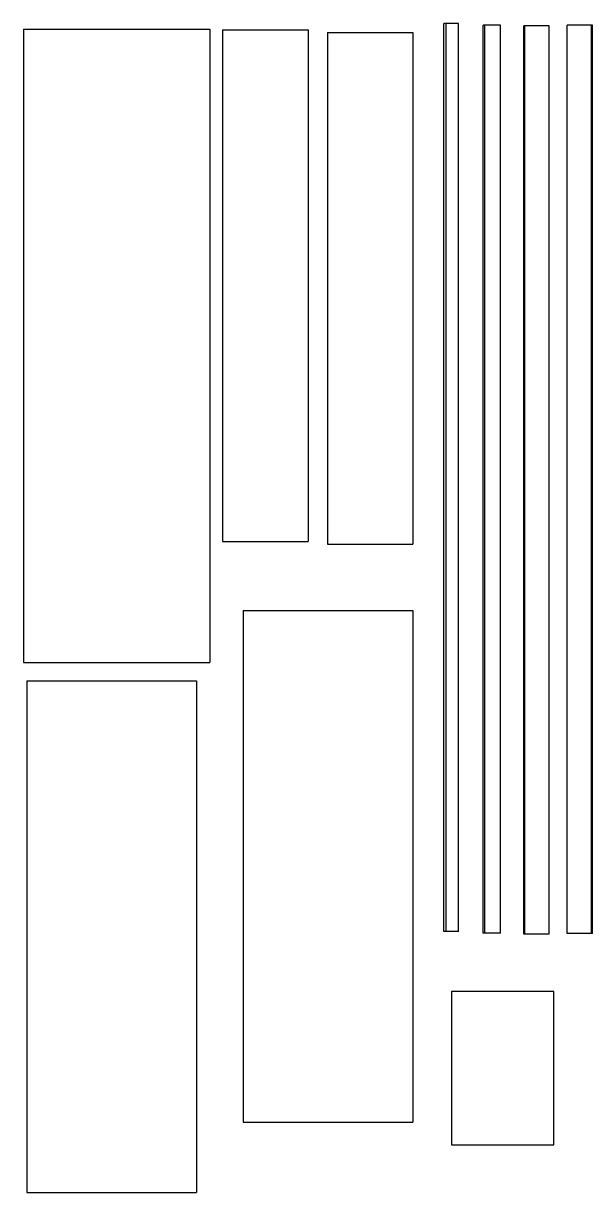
# Model space of a CAD drawing. Header units: inches. Extents: x 0.9 to 23.1, y 1.8 to 47.5.
import ezdxf

# ---------------------------------------------------------------- set-up
doc = ezdxf.new("R2010")
doc.units = ezdxf.units.IN
doc.header["$MEASUREMENT"] = 0

msp = doc.modelspace()

# ---------------------------------------------------------------- linework, layer by layer
at = {"color": 7, "linetype": 'Continuous', "lineweight": 25}
for p, q in [((0.872, 47.258), (0.872, 22.508)), ((0.872, 47.258), (8.159, 47.258)), ((8.159, 47.258), (8.159, 22.508)), ((8.661, 47.238), (8.661, 27.238)), ((8.661, 47.238), (12.001, 47.238)), ((12.001, 47.238), (12.001, 27.238)), ((12.761, 47.124), (12.761, 27.124)), ((12.761, 47.124), (16.101, 47.124)), ((16.101, 47.124), (16.101, 27.124)), ((17.306, 11.985), (17.306, 47.485)), ((17.403, 47.485), (17.306, 47.485)), ((17.403, 11.985), (17.403, 47.485)), ((17.887, 47.485), (17.403, 47.485)), ((17.887, 11.985), (17.887, 47.485)), ((18.854, 11.916), (18.854, 47.416)), ((18.914, 47.416), (18.854, 47.416)), ((18.914, 11.916), (18.914, 47.416)), ((19.522, 47.416), (18.914, 47.416)), ((19.522, 11.916), (19.522, 47.416)), ((20.435, 11.887), (20.435, 47.387)), ((20.474, 47.387), (20.435, 47.387)), ((20.474, 11.887), (20.474, 47.387)), ((21.435, 47.387), (20.474, 47.387)), ((21.435, 11.887), (21.435, 47.387)), ((23.089, 47.415), (22.127, 47.415)), ((22.127, 11.915), (22.127, 47.415)), ((23.089, 11.915), (23.089, 47.415)), ((23.127, 47.415), (23.089, 47.415)), ((23.127, 11.915), (23.127, 47.415)), ((8.661, 27.238), (12.001, 27.238)), ((12.761, 27.124), (16.101, 27.124)), ((9.46, 24.539), (9.46, 4.539)), ((9.46, 24.539), (16.1, 24.539)), ((16.1, 24.539), (16.1, 4.539)), ((0.872, 22.508), (8.159, 22.508)), ((1.007, 21.78), (1.007, 1.78)), ((1.007, 21.78), (7.647, 21.78)), ((7.647, 21.78), (7.647, 1.78)), ((17.403, 11.985), (17.306, 11.985)), ((17.887, 11.985), (17.403, 11.985)), ((18.914, 11.916), (18.854, 11.916)), ((19.522, 11.916), (18.914, 11.916)), ((20.474, 11.887), (20.435, 11.887)), ((21.435, 11.887), (20.474, 11.887)), ((23.089, 11.915), (22.127, 11.915)), ((23.127, 11.915), (23.089, 11.915)), ((21.616, 9.642), (17.616, 9.642)), ((17.616, 9.642), (17.616, 3.642)), ((21.616, 3.642), (21.616, 9.642)), ((9.46, 4.539), (16.1, 4.539)), ((17.616, 3.642), (21.616, 3.642)), ((1.007, 1.78), (7.647, 1.78))]:
    msp.add_line(p, q, dxfattribs=at)

doc.saveas('drawing.dxf')
